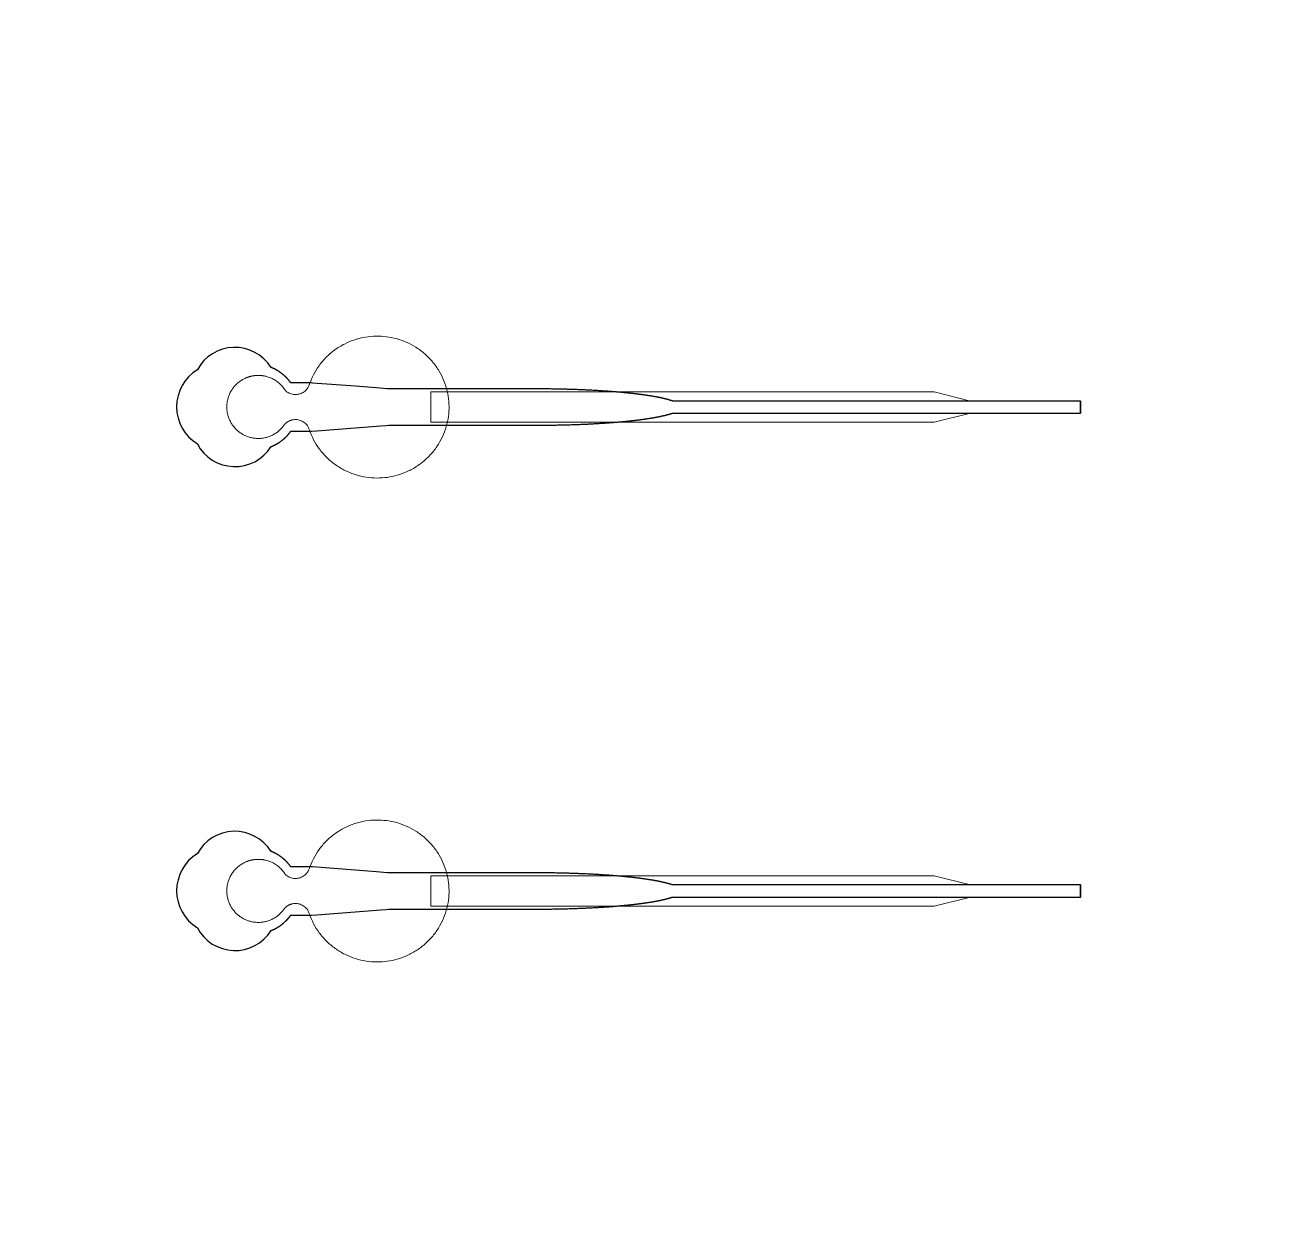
# Model space of a CAD drawing. Header units: inches. Extents: x -52997 to 52003, y -52254 to 52746.
# Drawn here: x 600 to 5746, y -1513 to 3389 of the extents above; entities that cross this region are included whole.
import ezdxf

# ---------------------------------------------------------------- set-up
doc = ezdxf.new("R2010")
doc.units = ezdxf.units.IN
doc.header["$MEASUREMENT"] = 0
doc.layers.add('1', color=1, linetype='Continuous')
doc.layers.add('2', color=140, linetype='Continuous', lineweight=0)
doc.layers.add('3', color=90, linetype='Continuous', lineweight=0)

msp = doc.modelspace()

# ---------------------------------------------------------------- linework, layer by layer
at = {"layer": '1'}
for points in [[(-16283.4, -47485.7), (0, -47485.7), (16283.4, -47485.7, 5.999107)], [(-16250, -47285.7), (0, -47285.7), (16250, -47285.7, 5.986812)], [(-13685.8, -45485.7), (0, -45485.7), (13685.8, -45485.7, 6.794322)], [(1617.4, 1646.4), (1617.7, 1646.6), (1618.6, 1646.9), (1619.4, 1647.2), (1620.2, 1647.6), (1621.1, 1647.9), (1621.9, 1648.2), (1622.8, 1648.6), (1623.6, 1649), (1624.5, 1649.3), (1625.3, 1649.7), (1626.2, 1650.1), (1627.1, 1650.5), (1627.9, 1650.9), (1628.8, 1651.3), (1629.6, 1651.7), (1630.5, 1652.1), (1631.3, 1652.5), (1632.2, 1652.9), (1633.1, 1653.4), (1633.9, 1653.8), (1634.8, 1654.2), (1635.6, 1654.7), (1636.5, 1655.1), (1637.3, 1655.6), (1638.2, 1656.1), (1639.1, 1656.5), (1639.9, 1657), (1640.8, 1657.5), (1641.6, 1658), (1642.5, 1658.5), (1643.3, 1659), (1644.2, 1659.5), (1645, 1660), (1645.9, 1660.5), (1646.7, 1661), (1647.6, 1661.6), (1648.4, 1662.1), (1649.3, 1662.7), (1650.1, 1663.2), (1651, 1663.8), (1651.8, 1664.3), (1652.6, 1664.9), (1653.5, 1665.4), (1654.3, 1666), (1655.1, 1666.6), (1656, 1667.2), (1656.8, 1667.8), (1657.6, 1668.4), (1658.4, 1669), (1659.3, 1669.6), (1660.1, 1670.2), (1660.9, 1670.8), (1661.7, 1671.4), (1662.5, 1672), (1663.3, 1672.7), (1664.1, 1673.3), (1664.9, 1673.9), (1665.7, 1674.6), (1666.5, 1675.2), (1667.3, 1675.9), (1668.1, 1676.5), (1668.9, 1677.2), (1669.6, 1677.8), (1670.4, 1678.5), (1671.2, 1679.2), (1671.9, 1679.9), (1672.7, 1680.5), (1673.5, 1681.2), (1674.2, 1681.9), (1675, 1682.6), (1675.7, 1683.3), (1676.4, 1684), (1677.2, 1684.7), (1677.9, 1685.4), (1678.6, 1686.1), (1679.3, 1686.8), (1680.1, 1687.5), (1680.8, 1688.3), (1681.5, 1689), (1682.2, 1689.7), (1682.9, 1690.4), (1683.6, 1691.2), (1684.2, 1691.9), (1684.9, 1692.6), (1685.6, 1693.4), (1686.3, 1694.1), (1686.9, 1694.8), (1687.6, 1695.6), (1688.2, 1696.3), (1688.9, 1697.1), (1689.5, 1697.8), (1690.1, 1698.6), (1690.8, 1699.3), (1691.4, 1700.1), (1692, 1700.9), (1692.6, 1701.6), (1693.2, 1702.4), (1693.8, 1703.1), (1694.4, 1703.9), (1695, 1704.7), (1695.6, 1705.4), (1696.1, 1706.2), (1696.7, 1707), (1697.3, 1707.7), (1697.8, 1708.5), (1698.4, 1709.3), (1698.9, 1710), (1742.5, 1710), (1764.3, 1710), (1775.2, 1710), (1777.9, 1710), (1779.3, 1710), (1779.3, 1710), (1779.3, 1710), (1779.3, 1710), (1779.3, 1710), (1779.4, 1710.1), (1779.5, 1710.1), (1779.8, 1710.1), (1780.5, 1710.1), (1781.9, 1710.2), (1784.6, 1710.5), (1806.7, 1712.1), (1983.4, 1725.7), (2071.7, 1732.5), (2093.8, 1734.2), (2104.8, 1735), (2105.1, 1735), (2105.2, 1735), (2105.3, 1735), (2105.3, 1735), (2105.4, 1735), (2105.8, 1735), (2366.3, 1735), (2372.6, 1735), (2385.1, 1735), (2485.6, 1735), (2686.7, 1735), (2699.2, 1735), (2705.5, 1735), (2708.6, 1735), (2710.2, 1735), (2710.6, 1735), (2710.8, 1735), (2710.9, 1735), (2711, 1735), (2711, 1735), (2711, 1735), (2711.6, 1735), (2716.2, 1735.1), (2720.8, 1735.1), (2725.4, 1735.1), (2730, 1735.1), (2734.7, 1735.1), (2739.3, 1735.1), (2744, 1735.2), (2748.7, 1735.2), (2753.3, 1735.2), (2758.1, 1735.3), (2762.8, 1735.3), (2767.5, 1735.4), (2772.2, 1735.4), (2777, 1735.5), (2781.7, 1735.6), (2786.5, 1735.6), (2791.2, 1735.7), (2796, 1735.8), (2800.8, 1735.9), (2805.6, 1736), (2810.4, 1736.1), (2815.2, 1736.2), (2820, 1736.3), (2824.8, 1736.4), (2829.6, 1736.5), (2834.4, 1736.7), (2839.3, 1736.8), (2844.1, 1736.9), (2848.9, 1737.1), (2853.8, 1737.2), (2858.6, 1737.4), (2863.4, 1737.5), (2868.3, 1737.7), (2873.1, 1737.8), (2877.9, 1738), (2882.7, 1738.2), (2887.6, 1738.4), (2892.4, 1738.6), (2897.2, 1738.8), (2902, 1739), (2906.9, 1739.2), (2911.7, 1739.4), (2916.5, 1739.6), (2921.3, 1739.8), (2926.1, 1740), (2930.8, 1740.3), (2935.6, 1740.5), (2940.4, 1740.7), (2945.2, 1741), (2949.9, 1741.3), (2954.6, 1741.5), (2959.4, 1741.8), (2964.1, 1742), (2968.8, 1742.3), (2973.5, 1742.6), (2978.2, 1742.9), (2982.8, 1743.2), (2987.5, 1743.5), (2992.1, 1743.8), (2996.8, 1744.1), (3001.4, 1744.4), (3006, 1744.7), (3010.5, 1745.1), (3012.8, 1745.2), (3015.1, 1745.4), (3017.4, 1745.6), (3019.6, 1745.7), (3021.9, 1745.9), (3024.1, 1746.1), (3026.4, 1746.2), (3028.6, 1746.4), (3030.9, 1746.6), (3033.1, 1746.8), (3035.3, 1747), (3037.6, 1747.1), (3039.8, 1747.3), (3042, 1747.5), (3044.2, 1747.7), (3046.4, 1747.9), (3048.6, 1748.1), (3050.8, 1748.2), (3053, 1748.4), (3055.2, 1748.6), (3057.4, 1748.8), (3059.5, 1749), (3061.7, 1749.2), (3063.8, 1749.4), (3066, 1749.6), (3068.1, 1749.8), (3070.3, 1750), (3072.4, 1750.2), (3074.5, 1750.4), (3076.6, 1750.6), (3078.8, 1750.8), (3080.9, 1751), (3083, 1751.2), (3085.1, 1751.4), (3087.1, 1751.6), (3089.2, 1751.8), (3091.3, 1752), (3093.3, 1752.3), (3095.4, 1752.5), (3097.5, 1752.7), (3099.5, 1752.9), (3101.5, 1753.1), (3103.6, 1753.3), (3105.6, 1753.6), (3107.6, 1753.8), (3109.6, 1754), (3111.6, 1754.2), (3113.6, 1754.4), (3115.6, 1754.7), (3117.5, 1754.9), (3119.5, 1755.1), (3121.5, 1755.3), (3123.4, 1755.6), (3125.3, 1755.8), (3127.3, 1756), (3129.2, 1756.3), (3131.1, 1756.5), (3133, 1756.7), (3134.9, 1757), (3136.8, 1757.2), (3138.7, 1757.5), (3140.6, 1757.7), (3142.4, 1757.9), (3144.3, 1758.2), (3146.1, 1758.4), (3148, 1758.7), (3149.8, 1758.9), (3151.6, 1759.1), (3153.4, 1759.4), (3155.2, 1759.6), (3157, 1759.9), (3158.8, 1760.1), (3160.6, 1760.4), (3162.4, 1760.6), (3164.1, 1760.9), (3165.9, 1761.1), (3167.6, 1761.4), (3169.3, 1761.7), (3171.1, 1761.9), (3172.8, 1762.2), (3174.5, 1762.4), (3176.2, 1762.7), (3177.8, 1762.9), (3179.5, 1763.2), (3181.2, 1763.5), (3182.8, 1763.7), (3184.5, 1764), (3186.1, 1764.2), (3187.7, 1764.5), (3189.3, 1764.8), (3190.9, 1765), (3192.5, 1765.3), (3194.1, 1765.6), (3195.7, 1765.8), (3197.3, 1766.1), (3198.8, 1766.4), (3200.4, 1766.7), (3201.9, 1766.9), (3203.4, 1767.2), (3204.9, 1767.5), (3206.4, 1767.7), (3207.9, 1768), (3209.4, 1768.3), (3210.9, 1768.6), (3212.3, 1768.8), (3213.8, 1769.1), (3215.2, 1769.4), (3216.7, 1769.7), (3218.1, 1770), (3219.5, 1770.2), (3220.9, 1770.5), (3222.3, 1770.8), (3223.6, 1771.1), (3225, 1771.4), (3226.4, 1771.6), (3227.7, 1771.9), (3229, 1772.2), (3230.4, 1772.5), (3231.7, 1772.8), (3233, 1773.1), (3234.3, 1773.4), (3235.5, 1773.6), (3236.8, 1773.9), (3238.1, 1774.2), (3239.3, 1774.5), (3240.6, 1774.8), (3241.8, 1775.1), (3243, 1775.4), (3244.2, 1775.7), (3245.4, 1776), (3246.6, 1776.2), (3247.7, 1776.5), (3248.9, 1776.8), (3250, 1777.1), (3251.2, 1777.4), (3252.3, 1777.7), (3253.4, 1778), (3254.5, 1778.3), (3255.6, 1778.6), (3256.7, 1778.9), (3257.8, 1779.2), (3258.8, 1779.5), (3259.9, 1779.8), (3260.9, 1780.1), (3262, 1780.4), (3263, 1780.7), (3264, 1781), (3265, 1781.2), (3266, 1781.5), (3266.9, 1781.8), (3267.9, 1782.1), (3268.8, 1782.4), (3269.8, 1782.7), (3270.7, 1783), (3271.6, 1783.3), (3272.5, 1783.6), (3273.4, 1783.9), (3274.3, 1784.2), (3275.2, 1784.5), (3276.6, 1785), (4962.2, 1784.8), (4962.2, 1835), (3276.7, 1835), (3276.4, 1835.1), (3275.5, 1835.4), (3274.7, 1835.8), (3273.8, 1836.1), (3272.9, 1836.4), (3272, 1836.7), (3271.1, 1837), (3270.1, 1837.3), (3269.2, 1837.6), (3268.2, 1837.8), (3267.3, 1838.1), (3266.3, 1838.4), (3265.3, 1838.7), (3264.3, 1839), (3263.3, 1839.3), (3262.3, 1839.6), (3261.3, 1839.9), (3260.2, 1840.2), (3259.2, 1840.5), (3258.1, 1840.8), (3257.1, 1841.1), (3256, 1841.4), (3254.9, 1841.7), (3253.8, 1842), (3252.7, 1842.3), (3251.5, 1842.6), (3250.4, 1842.9), (3249.3, 1843.2), (3248.1, 1843.5), (3246.9, 1843.8), (3245.7, 1844.1), (3244.6, 1844.4), (3243.3, 1844.6), (3242.1, 1844.9), (3240.9, 1845.2), (3239.7, 1845.5), (3238.4, 1845.8), (3237.2, 1846.1), (3235.9, 1846.4), (3234.6, 1846.7), (3233.3, 1847), (3232, 1847.2), (3230.7, 1847.5), (3229.4, 1847.8), (3228.1, 1848.1), (3226.7, 1848.4), (3225.4, 1848.7), (3224, 1848.9), (3222.6, 1849.2), (3221.2, 1849.5), (3219.8, 1849.8), (3218.4, 1850.1), (3217, 1850.3), (3215.6, 1850.6), (3214.1, 1850.9), (3212.7, 1851.2), (3211.2, 1851.5), (3209.8, 1851.7), (3208.3, 1852), (3206.8, 1852.3), (3205.3, 1852.6), (3203.8, 1852.8), (3202.2, 1853.1), (3200.7, 1853.4), (3199.2, 1853.7), (3197.6, 1853.9), (3196.1, 1854.2), (3194.5, 1854.5), (3192.9, 1854.7), (3191.3, 1855), (3189.7, 1855.3), (3188.1, 1855.5), (3186.5, 1855.8), (3184.8, 1856.1), (3183.2, 1856.3), (3181.5, 1856.6), (3179.9, 1856.8), (3178.2, 1857.1), (3176.5, 1857.4), (3174.8, 1857.6), (3173.1, 1857.9), (3171.4, 1858.1), (3169.7, 1858.4), (3168, 1858.6), (3166.2, 1858.9), (3164.5, 1859.2), (3162.7, 1859.4), (3161, 1859.7), (3159.2, 1859.9), (3157.4, 1860.2), (3155.6, 1860.4), (3153.8, 1860.7), (3152, 1860.9), (3150.2, 1861.1), (3148.3, 1861.4), (3146.5, 1861.6), (3144.7, 1861.9), (3142.8, 1862.1), (3140.9, 1862.4), (3139.1, 1862.6), (3137.2, 1862.8), (3135.3, 1863.1), (3133.4, 1863.3), (3131.5, 1863.5), (3129.6, 1863.8), (3127.7, 1864), (3125.7, 1864.2), (3123.8, 1864.5), (3121.8, 1864.7), (3119.9, 1864.9), (3117.9, 1865.2), (3116, 1865.4), (3114, 1865.6), (3112, 1865.8), (3110, 1866.1), (3108, 1866.3), (3106, 1866.5), (3104, 1866.7), (3102, 1866.9), (3099.9, 1867.2), (3097.9, 1867.4), (3095.8, 1867.6), (3093.8, 1867.8), (3091.7, 1868), (3089.7, 1868.2), (3087.6, 1868.4), (3085.5, 1868.6), (3083.4, 1868.9), (3081.3, 1869.1), (3079.2, 1869.3), (3077.1, 1869.5), (3075, 1869.7), (3072.9, 1869.9), (3070.8, 1870.1), (3068.6, 1870.3), (3066.5, 1870.5), (3064.3, 1870.7), (3062.2, 1870.9), (3060, 1871.1), (3057.9, 1871.2), (3055.7, 1871.4), (3053.5, 1871.6), (3051.3, 1871.8), (3049.1, 1872), (3046.9, 1872.2), (3044.8, 1872.4), (3042.5, 1872.6), (3040.3, 1872.7), (3038.1, 1872.9), (3035.9, 1873.1), (3033.7, 1873.3), (3031.4, 1873.5), (3029.2, 1873.6), (3027, 1873.8), (3024.7, 1874), (3022.5, 1874.2), (3020.2, 1874.3), (3018, 1874.5), (3015.7, 1874.7), (3013.4, 1874.8), (3008.9, 1875.2), (3004.3, 1875.5), (2999.7, 1875.8), (2995.1, 1876.1), (2990.5, 1876.4), (2985.9, 1876.7), (2981.2, 1877), (2976.6, 1877.3), (2971.9, 1877.6), (2967.2, 1877.9), (2962.5, 1878.1), (2957.8, 1878.4), (2953.1, 1878.7), (2948.4, 1878.9), (2943.6, 1879.2), (2938.9, 1879.4), (2934.1, 1879.7), (2929.4, 1879.9), (2924.6, 1880.1), (2919.8, 1880.4), (2915, 1880.6), (2910.3, 1880.8), (2905.5, 1881), (2900.7, 1881.2), (2895.9, 1881.4), (2891.1, 1881.6), (2886.3, 1881.8), (2881.5, 1882), (2876.7, 1882.1), (2871.8, 1882.3), (2867, 1882.5), (2862.2, 1882.6), (2857.4, 1882.8), (2852.6, 1882.9), (2847.8, 1883.1), (2843, 1883.2), (2838.2, 1883.3), (2833.4, 1883.5), (2828.6, 1883.6), (2823.8, 1883.7), (2819, 1883.8), (2814.3, 1883.9), (2809.5, 1884), (2804.7, 1884.1), (2800, 1884.2), (2795.2, 1884.3), (2790.5, 1884.4), (2785.7, 1884.5), (2781, 1884.5), (2776.3, 1884.6), (2771.6, 1884.7), (2766.9, 1884.7), (2762.2, 1884.8), (2757.5, 1884.8), (2752.8, 1884.9), (2748.2, 1884.9), (2743.5, 1884.9), (2738.9, 1885), (2734.3, 1885), (2729.6, 1885), (2725, 1885), (2722.8, 1885), (2722.2, 1885), (2721.9, 1885), (2721.8, 1885), (2721.6, 1885), (2720, 1885), (2713.6, 1885), (2700.8, 1885), (2649.9, 1885), (2445.9, 1885), (2394.9, 1885), (2369.4, 1885), (2363.1, 1885), (2361.5, 1885), (2105.7, 1885), (2105.3, 1885), (2105.3, 1885), (2105.2, 1885), (2105.2, 1885), (2105.1, 1885), (2104.8, 1885.1), (2103.4, 1885.2), (2097.9, 1885.6), (2053.7, 1889), (1965.4, 1895.8), (1788.7, 1909.3), (1783.2, 1909.8), (1780.4, 1910), (1779.8, 1910), (1779.4, 1910), (1779.4, 1910), (1779.3, 1910), (1779.3, 1910), (1779.3, 1910), (1779.3, 1910), (1779.3, 1910), (1778.9, 1910), (1776.2, 1910), (1770.8, 1910), (1759.9, 1910), (1738.1, 1910), (1716.3, 1910), (1705.4, 1910), (1699.9, 1910), (1699.2, 1910), (1699.1, 1910), (1699, 1910), (1698.9, 1910), (1698.9, 1910), (1698.9, 1910), (1698.9, 1910.1), (1698.5, 1910.6), (1697.7, 1911.8), (1696.9, 1912.9), (1696.1, 1914), (1695.2, 1915.1), (1694.4, 1916.2), (1693.5, 1917.4), (1692.7, 1918.5), (1691.8, 1919.6), (1690.9, 1920.7), (1690, 1921.8), (1689, 1922.9), (1688.1, 1924), (1687.1, 1925.1), (1686.2, 1926.2), (1685.2, 1927.3), (1684.2, 1928.3), (1683.2, 1929.4), (1682.2, 1930.5), (1681.2, 1931.6), (1680.1, 1932.6), (1679.1, 1933.7), (1678, 1934.7), (1676.9, 1935.8), (1675.8, 1936.8), (1674.7, 1937.8), (1673.6, 1938.9), (1672.5, 1939.9), (1671.4, 1940.9), (1670.2, 1941.9), (1669.1, 1942.9), (1667.9, 1943.9), (1666.7, 1944.9), (1665.5, 1945.8), (1664.3, 1946.8), (1663.1, 1947.7), (1661.9, 1948.7), (1660.7, 1949.6), (1659.4, 1950.6), (1658.2, 1951.5), (1656.9, 1952.4), (1655.7, 1953.3), (1654.4, 1954.2), (1653.1, 1955.1), (1651.8, 1955.9), (1650.5, 1956.8), (1649.2, 1957.6), (1647.9, 1958.5), (1646.5, 1959.3), (1645.2, 1960.1), (1643.9, 1960.9), (1642.5, 1961.7), (1641.2, 1962.5), (1639.8, 1963.2), (1638.4, 1964), (1637, 1964.7), (1635.7, 1965.5), (1634.3, 1966.2), (1632.9, 1966.9), (1631.5, 1967.6), (1630.1, 1968.2), (1628.7, 1968.9), (1627.2, 1969.6), (1625.8, 1970.2), (1624.4, 1970.8), (1623, 1971.4), (1621.6, 1972), (1620.1, 1972.6), (1618.7, 1973.2), (1617.5, 1973.6, 0.576044), (1312.9, 1964.3, 0.560065), (1312.9, 1657.8, 0.578435)], [(1617.4, -353.6), (1617.7, -353.4), (1618.6, -353.1), (1619.4, -352.8), (1620.2, -352.4), (1621.1, -352.1), (1621.9, -351.8), (1622.8, -351.4), (1623.6, -351), (1624.5, -350.7), (1625.3, -350.3), (1626.2, -349.9), (1627.1, -349.5), (1627.9, -349.1), (1628.8, -348.7), (1629.6, -348.3), (1630.5, -347.9), (1631.3, -347.5), (1632.2, -347.1), (1633.1, -346.6), (1633.9, -346.2), (1634.8, -345.8), (1635.6, -345.3), (1636.5, -344.9), (1637.3, -344.4), (1638.2, -343.9), (1639.1, -343.5), (1639.9, -343), (1640.8, -342.5), (1641.6, -342), (1642.5, -341.5), (1643.3, -341), (1644.2, -340.5), (1645, -340), (1645.9, -339.5), (1646.7, -339), (1647.6, -338.4), (1648.4, -337.9), (1649.3, -337.3), (1650.1, -336.8), (1651, -336.2), (1651.8, -335.7), (1652.6, -335.1), (1653.5, -334.6), (1654.3, -334), (1655.1, -333.4), (1656, -332.8), (1656.8, -332.2), (1657.6, -331.6), (1658.4, -331), (1659.3, -330.4), (1660.1, -329.8), (1660.9, -329.2), (1661.7, -328.6), (1662.5, -328), (1663.3, -327.3), (1664.1, -326.7), (1664.9, -326.1), (1665.7, -325.4), (1666.5, -324.8), (1667.3, -324.1), (1668.1, -323.5), (1668.9, -322.8), (1669.6, -322.2), (1670.4, -321.5), (1671.2, -320.8), (1671.9, -320.1), (1672.7, -319.5), (1673.5, -318.8), (1674.2, -318.1), (1675, -317.4), (1675.7, -316.7), (1676.4, -316), (1677.2, -315.3), (1677.9, -314.6), (1678.6, -313.9), (1679.3, -313.2), (1680.1, -312.5), (1680.8, -311.7), (1681.5, -311), (1682.2, -310.3), (1682.9, -309.6), (1683.6, -308.8), (1684.2, -308.1), (1684.9, -307.4), (1685.6, -306.6), (1686.3, -305.9), (1686.9, -305.2), (1687.6, -304.4), (1688.2, -303.7), (1688.9, -302.9), (1689.5, -302.2), (1690.1, -301.4), (1690.8, -300.7), (1691.4, -299.9), (1692, -299.1), (1692.6, -298.4), (1693.2, -297.6), (1693.8, -296.9), (1694.4, -296.1), (1695, -295.3), (1695.6, -294.6), (1696.1, -293.8), (1696.7, -293), (1697.3, -292.3), (1697.8, -291.5), (1698.4, -290.7), (1698.9, -290), (1742.5, -290), (1764.3, -290), (1775.2, -290), (1777.9, -290), (1779.3, -290), (1779.3, -290), (1779.3, -290), (1779.3, -290), (1779.3, -290), (1779.4, -289.9), (1779.5, -289.9), (1779.8, -289.9), (1780.5, -289.9), (1781.9, -289.8), (1784.6, -289.5), (1806.7, -287.9), (1983.4, -274.3), (2071.7, -267.5), (2093.8, -265.8), (2104.8, -265), (2105.1, -265), (2105.2, -265), (2105.3, -265), (2105.3, -265), (2105.4, -265), (2105.8, -265), (2366.3, -265), (2372.6, -265), (2385.1, -265), (2485.6, -265), (2686.7, -265), (2699.2, -265), (2705.5, -265), (2708.6, -265), (2710.2, -265), (2710.6, -265), (2710.8, -265), (2710.9, -265), (2711, -265), (2711, -265), (2711, -265), (2711.6, -265), (2716.2, -264.9), (2720.8, -264.9), (2725.4, -264.9), (2730, -264.9), (2734.7, -264.9), (2739.3, -264.9), (2744, -264.8), (2748.7, -264.8), (2753.3, -264.8), (2758.1, -264.7), (2762.8, -264.7), (2767.5, -264.6), (2772.2, -264.6), (2777, -264.5), (2781.7, -264.4), (2786.5, -264.4), (2791.2, -264.3), (2796, -264.2), (2800.8, -264.1), (2805.6, -264), (2810.4, -263.9), (2815.2, -263.8), (2820, -263.7), (2824.8, -263.6), (2829.6, -263.5), (2834.4, -263.3), (2839.3, -263.2), (2844.1, -263.1), (2848.9, -262.9), (2853.8, -262.8), (2858.6, -262.6), (2863.4, -262.5), (2868.3, -262.3), (2873.1, -262.2), (2877.9, -262), (2882.7, -261.8), (2887.6, -261.6), (2892.4, -261.4), (2897.2, -261.2), (2902, -261), (2906.9, -260.8), (2911.7, -260.6), (2916.5, -260.4), (2921.3, -260.2), (2926.1, -260), (2930.8, -259.7), (2935.6, -259.5), (2940.4, -259.3), (2945.2, -259), (2949.9, -258.7), (2954.6, -258.5), (2959.4, -258.2), (2964.1, -258), (2968.8, -257.7), (2973.5, -257.4), (2978.2, -257.1), (2982.8, -256.8), (2987.5, -256.5), (2992.1, -256.2), (2996.8, -255.9), (3001.4, -255.6), (3006, -255.3), (3010.5, -254.9), (3012.8, -254.8), (3015.1, -254.6), (3017.4, -254.4), (3019.6, -254.3), (3021.9, -254.1), (3024.1, -253.9), (3026.4, -253.8), (3028.6, -253.6), (3030.9, -253.4), (3033.1, -253.2), (3035.3, -253), (3037.6, -252.9), (3039.8, -252.7), (3042, -252.5), (3044.2, -252.3), (3046.4, -252.1), (3048.6, -251.9), (3050.8, -251.8), (3053, -251.6), (3055.2, -251.4), (3057.4, -251.2), (3059.5, -251), (3061.7, -250.8), (3063.8, -250.6), (3066, -250.4), (3068.1, -250.2), (3070.3, -250), (3072.4, -249.8), (3074.5, -249.6), (3076.6, -249.4), (3078.8, -249.2), (3080.9, -249), (3083, -248.8), (3085.1, -248.6), (3087.1, -248.4), (3089.2, -248.2), (3091.3, -248), (3093.3, -247.7), (3095.4, -247.5), (3097.5, -247.3), (3099.5, -247.1), (3101.5, -246.9), (3103.6, -246.7), (3105.6, -246.4), (3107.6, -246.2), (3109.6, -246), (3111.6, -245.8), (3113.6, -245.6), (3115.6, -245.3), (3117.5, -245.1), (3119.5, -244.9), (3121.5, -244.7), (3123.4, -244.4), (3125.3, -244.2), (3127.3, -244), (3129.2, -243.7), (3131.1, -243.5), (3133, -243.3), (3134.9, -243), (3136.8, -242.8), (3138.7, -242.5), (3140.6, -242.3), (3142.4, -242.1), (3144.3, -241.8), (3146.1, -241.6), (3148, -241.3), (3149.8, -241.1), (3151.6, -240.9), (3153.4, -240.6), (3155.2, -240.4), (3157, -240.1), (3158.8, -239.9), (3160.6, -239.6), (3162.4, -239.4), (3164.1, -239.1), (3165.9, -238.9), (3167.6, -238.6), (3169.3, -238.3), (3171.1, -238.1), (3172.8, -237.8), (3174.5, -237.6), (3176.2, -237.3), (3177.8, -237.1), (3179.5, -236.8), (3181.2, -236.5), (3182.8, -236.3), (3184.5, -236), (3186.1, -235.8), (3187.7, -235.5), (3189.3, -235.2), (3190.9, -235), (3192.5, -234.7), (3194.1, -234.4), (3195.7, -234.2), (3197.3, -233.9), (3198.8, -233.6), (3200.4, -233.3), (3201.9, -233.1), (3203.4, -232.8), (3204.9, -232.5), (3206.4, -232.3), (3207.9, -232), (3209.4, -231.7), (3210.9, -231.4), (3212.3, -231.2), (3213.8, -230.9), (3215.2, -230.6), (3216.7, -230.3), (3218.1, -230), (3219.5, -229.8), (3220.9, -229.5), (3222.3, -229.2), (3223.6, -228.9), (3225, -228.6), (3226.4, -228.4), (3227.7, -228.1), (3229, -227.8), (3230.4, -227.5), (3231.7, -227.2), (3233, -226.9), (3234.3, -226.6), (3235.5, -226.4), (3236.8, -226.1), (3238.1, -225.8), (3239.3, -225.5), (3240.6, -225.2), (3241.8, -224.9), (3243, -224.6), (3244.2, -224.3), (3245.4, -224), (3246.6, -223.8), (3247.7, -223.5), (3248.9, -223.2), (3250, -222.9), (3251.2, -222.6), (3252.3, -222.3), (3253.4, -222), (3254.5, -221.7), (3255.6, -221.4), (3256.7, -221.1), (3257.8, -220.8), (3258.8, -220.5), (3259.9, -220.2), (3260.9, -219.9), (3262, -219.6), (3263, -219.3), (3264, -219), (3265, -218.8), (3266, -218.5), (3266.9, -218.2), (3267.9, -217.9), (3268.8, -217.6), (3269.8, -217.3), (3270.7, -217), (3271.6, -216.7), (3272.5, -216.4), (3273.4, -216.1), (3274.3, -215.8), (3275.2, -215.5), (3276.6, -215), (4962.2, -215.2), (4962.2, -165), (3276.7, -165), (3276.4, -164.9), (3275.5, -164.6), (3274.7, -164.2), (3273.8, -163.9), (3272.9, -163.6), (3272, -163.3), (3271.1, -163), (3270.1, -162.7), (3269.2, -162.4), (3268.2, -162.2), (3267.3, -161.9), (3266.3, -161.6), (3265.3, -161.3), (3264.3, -161), (3263.3, -160.7), (3262.3, -160.4), (3261.3, -160.1), (3260.2, -159.8), (3259.2, -159.5), (3258.1, -159.2), (3257.1, -158.9), (3256, -158.6), (3254.9, -158.3), (3253.8, -158), (3252.7, -157.7), (3251.5, -157.4), (3250.4, -157.1), (3249.3, -156.8), (3248.1, -156.5), (3246.9, -156.2), (3245.7, -155.9), (3244.6, -155.6), (3243.3, -155.4), (3242.1, -155.1), (3240.9, -154.8), (3239.7, -154.5), (3238.4, -154.2), (3237.2, -153.9), (3235.9, -153.6), (3234.6, -153.3), (3233.3, -153), (3232, -152.8), (3230.7, -152.5), (3229.4, -152.2), (3228.1, -151.9), (3226.7, -151.6), (3225.4, -151.3), (3224, -151.1), (3222.6, -150.8), (3221.2, -150.5), (3219.8, -150.2), (3218.4, -149.9), (3217, -149.7), (3215.6, -149.4), (3214.1, -149.1), (3212.7, -148.8), (3211.2, -148.5), (3209.8, -148.3), (3208.3, -148), (3206.8, -147.7), (3205.3, -147.4), (3203.8, -147.2), (3202.2, -146.9), (3200.7, -146.6), (3199.2, -146.3), (3197.6, -146.1), (3196.1, -145.8), (3194.5, -145.5), (3192.9, -145.3), (3191.3, -145), (3189.7, -144.7), (3188.1, -144.5), (3186.5, -144.2), (3184.8, -143.9), (3183.2, -143.7), (3181.5, -143.4), (3179.9, -143.2), (3178.2, -142.9), (3176.5, -142.6), (3174.8, -142.4), (3173.1, -142.1), (3171.4, -141.9), (3169.7, -141.6), (3168, -141.4), (3166.2, -141.1), (3164.5, -140.8), (3162.7, -140.6), (3161, -140.3), (3159.2, -140.1), (3157.4, -139.8), (3155.6, -139.6), (3153.8, -139.3), (3152, -139.1), (3150.2, -138.9), (3148.3, -138.6), (3146.5, -138.4), (3144.7, -138.1), (3142.8, -137.9), (3140.9, -137.6), (3139.1, -137.4), (3137.2, -137.2), (3135.3, -136.9), (3133.4, -136.7), (3131.5, -136.5), (3129.6, -136.2), (3127.7, -136), (3125.7, -135.8), (3123.8, -135.5), (3121.8, -135.3), (3119.9, -135.1), (3117.9, -134.8), (3116, -134.6), (3114, -134.4), (3112, -134.2), (3110, -133.9), (3108, -133.7), (3106, -133.5), (3104, -133.3), (3102, -133.1), (3099.9, -132.8), (3097.9, -132.6), (3095.8, -132.4), (3093.8, -132.2), (3091.7, -132), (3089.7, -131.8), (3087.6, -131.6), (3085.5, -131.4), (3083.4, -131.1), (3081.3, -130.9), (3079.2, -130.7), (3077.1, -130.5), (3075, -130.3), (3072.9, -130.1), (3070.8, -129.9), (3068.6, -129.7), (3066.5, -129.5), (3064.3, -129.3), (3062.2, -129.1), (3060, -128.9), (3057.9, -128.8), (3055.7, -128.6), (3053.5, -128.4), (3051.3, -128.2), (3049.1, -128), (3046.9, -127.8), (3044.8, -127.6), (3042.5, -127.4), (3040.3, -127.3), (3038.1, -127.1), (3035.9, -126.9), (3033.7, -126.7), (3031.4, -126.5), (3029.2, -126.4), (3027, -126.2), (3024.7, -126), (3022.5, -125.8), (3020.2, -125.7), (3018, -125.5), (3015.7, -125.3), (3013.4, -125.2), (3008.9, -124.8), (3004.3, -124.5), (2999.7, -124.2), (2995.1, -123.9), (2990.5, -123.6), (2985.9, -123.3), (2981.2, -123), (2976.6, -122.7), (2971.9, -122.4), (2967.2, -122.1), (2962.5, -121.9), (2957.8, -121.6), (2953.1, -121.3), (2948.4, -121.1), (2943.6, -120.8), (2938.9, -120.6), (2934.1, -120.3), (2929.4, -120.1), (2924.6, -119.9), (2919.8, -119.6), (2915, -119.4), (2910.3, -119.2), (2905.5, -119), (2900.7, -118.8), (2895.9, -118.6), (2891.1, -118.4), (2886.3, -118.2), (2881.5, -118), (2876.7, -117.9), (2871.8, -117.7), (2867, -117.5), (2862.2, -117.4), (2857.4, -117.2), (2852.6, -117.1), (2847.8, -116.9), (2843, -116.8), (2838.2, -116.7), (2833.4, -116.5), (2828.6, -116.4), (2823.8, -116.3), (2819, -116.2), (2814.3, -116.1), (2809.5, -116), (2804.7, -115.9), (2800, -115.8), (2795.2, -115.7), (2790.5, -115.6), (2785.7, -115.5), (2781, -115.5), (2776.3, -115.4), (2771.6, -115.3), (2766.9, -115.3), (2762.2, -115.2), (2757.5, -115.2), (2752.8, -115.1), (2748.2, -115.1), (2743.5, -115.1), (2738.9, -115), (2734.3, -115), (2729.6, -115), (2725, -115), (2722.8, -115), (2722.2, -115), (2721.9, -115), (2721.8, -115), (2721.6, -115), (2720, -115), (2713.6, -115), (2700.8, -115), (2649.9, -115), (2445.9, -115), (2394.9, -115), (2369.4, -115), (2363.1, -115), (2361.5, -115), (2105.7, -115), (2105.3, -115), (2105.3, -115), (2105.2, -115), (2105.2, -115), (2105.1, -115), (2104.8, -114.9), (2103.4, -114.8), (2097.9, -114.4), (2053.7, -111), (1965.4, -104.2), (1788.7, -90.7), (1783.2, -90.2), (1780.4, -90), (1779.8, -90), (1779.4, -90), (1779.4, -90), (1779.3, -90), (1779.3, -90), (1779.3, -90), (1779.3, -90), (1779.3, -90), (1778.9, -90), (1776.2, -90), (1770.8, -90), (1759.9, -90), (1738.1, -90), (1716.3, -90), (1705.4, -90), (1699.9, -90), (1699.2, -90), (1699.1, -90), (1699, -90), (1698.9, -90), (1698.9, -90), (1698.9, -90), (1698.9, -89.9), (1698.5, -89.4), (1697.7, -88.2), (1696.9, -87.1), (1696.1, -86), (1695.2, -84.9), (1694.4, -83.8), (1693.5, -82.6), (1692.7, -81.5), (1691.8, -80.4), (1690.9, -79.3), (1690, -78.2), (1689, -77.1), (1688.1, -76), (1687.1, -74.9), (1686.2, -73.8), (1685.2, -72.7), (1684.2, -71.7), (1683.2, -70.6), (1682.2, -69.5), (1681.2, -68.4), (1680.1, -67.4), (1679.1, -66.3), (1678, -65.3), (1676.9, -64.2), (1675.8, -63.2), (1674.7, -62.2), (1673.6, -61.1), (1672.5, -60.1), (1671.4, -59.1), (1670.2, -58.1), (1669.1, -57.1), (1667.9, -56.1), (1666.7, -55.1), (1665.5, -54.2), (1664.3, -53.2), (1663.1, -52.3), (1661.9, -51.3), (1660.7, -50.4), (1659.4, -49.4), (1658.2, -48.5), (1656.9, -47.6), (1655.7, -46.7), (1654.4, -45.8), (1653.1, -44.9), (1651.8, -44.1), (1650.5, -43.2), (1649.2, -42.4), (1647.9, -41.5), (1646.5, -40.7), (1645.2, -39.9), (1643.9, -39.1), (1642.5, -38.3), (1641.2, -37.5), (1639.8, -36.8), (1638.4, -36), (1637, -35.3), (1635.7, -34.5), (1634.3, -33.8), (1632.9, -33.1), (1631.5, -32.4), (1630.1, -31.8), (1628.7, -31.1), (1627.2, -30.4), (1625.8, -29.8), (1624.4, -29.2), (1623, -28.6), (1621.6, -28), (1620.1, -27.4), (1618.7, -26.8), (1617.5, -26.4, 0.576044), (1312.9, -35.7, 0.560065), (1312.9, -342.2, 0.578435)]]:
    msp.add_lwpolyline(points, format="xyb", close=True, dxfattribs=at)
msp.add_circle((-497.2, 245.8), 52500, dxfattribs=at)
at = {"layer": '2'}
for points in [[(-16283.4, -47485.7), (0, -47485.7), (16283.4, -47485.7, 5.999107)], [(-16250, -47285.7), (0, -47285.7), (16250, -47285.7, 5.986812)], [(-13685.8, -45485.7), (0, -45485.7), (13685.8, -45485.7, 6.794322)]]:
    msp.add_lwpolyline(points, format="xyb", close=True, dxfattribs=at)
msp.add_circle((-497.2, 245.8), 52500, dxfattribs=at)
for points in [[(1674.3, 1739.5), (1696.5, 1762.7), (1728.1, 1757.5), (1759.8, 1752.2), (1773.4, 1723.2), (1848.8, 1482.4), (2100.8, 1520), (2352.9, 1557.7), (2353, 1809.8), (2353.1, 2062), (2101.1, 2099.9), (1849.2, 2137.8), (1773.5, 1897), (1760.3, 1868.6), (1729.4, 1862.8), (1698.6, 1857.1), (1676, 1878.9), (1624.6, 1962.3), (1530.2, 1936.1), (1435.8, 1910), (1434.6, 1812.1), (1433.5, 1714.2), (1527.2, 1685.8), (1620.9, 1657.4), (1674.3, 1739.5)], [(1674.3, -260.5), (1696.5, -237.3), (1728.1, -242.5), (1759.8, -247.8), (1773.4, -276.8), (1848.8, -517.6), (2100.8, -480), (2352.9, -442.3), (2353, -190.2), (2353.1, 62), (2101.1, 99.9), (1849.2, 137.8), (1773.5, -103), (1760.3, -131.4), (1729.4, -137.2), (1698.6, -142.9), (1676, -121.1), (1624.6, -37.7), (1530.2, -63.9), (1435.8, -90), (1434.6, -187.9), (1433.5, -285.8), (1527.2, -314.2), (1620.9, -342.6), (1674.3, -260.5)]]:
    msp.add_rational_spline(points, [1, 0.884783429184, 1, 0.884783429184, 1, 0.758252289935, 1, 0.758252289935, 1, 0.758252289935, 1, 0.758252289935, 1, 0.888941908896, 1, 0.888941908896, 1, 0.79946124759, 1, 0.79946124759, 1, 0.79946124759, 1, 0.79946124759, 1], degree=2, knots=[0, 0, 0, 0.969535, 0.969535, 1.939069, 1.939069, 3.359405, 3.359405, 4.779741, 4.779741, 6.200078, 6.200078, 7.620414, 7.620414, 8.571947, 8.571947, 9.52348, 9.52348, 10.812277, 10.812277, 12.101074, 12.101074, 13.389871, 13.389871, 14.678668, 14.678668, 14.678668], dxfattribs=at)
at = {"layer": '3'}
for points in [[(-16283.4, -47485.7), (0, -47485.7), (16283.4, -47485.7, 5.999107)], [(-16283.4, -47485.7), (0, -47485.7), (16283.4, -47485.7, 5.999107)], [(-16250, -47285.7), (0, -47285.7), (16250, -47285.7, 5.986812)], [(-16250, -47285.7), (0, -47285.7), (16250, -47285.7, 5.986812)], [(-13685.8, -45485.7), (0, -45485.7), (13685.8, -45485.7, 6.794322)], [(-13685.8, -45485.7), (0, -45485.7), (13685.8, -45485.7, 6.794322)]]:
    msp.add_lwpolyline(points, format="xyb", close=True, dxfattribs=at)
for points in [[(2277.9, 1872.6), (4357.4, 1872.5), (4507.4, 1835), (4964.3, 1835), (4964.3, 1785), (4507.4, 1785), (4357.4, 1747.5), (2277.9, 1747.6)], [(2277.9, -127.4), (4357.4, -127.5), (4507.4, -165), (4964.3, -165), (4964.3, -215), (4507.4, -215), (4357.4, -252.5), (2277.9, -252.4)]]:
    msp.add_lwpolyline(points, close=True, dxfattribs=at)
msp.add_circle((-497.2, 245.8), 52500, dxfattribs=at)
msp.add_circle((-497.2, 245.8), 52500, dxfattribs=at)

doc.saveas('drawing.dxf')
